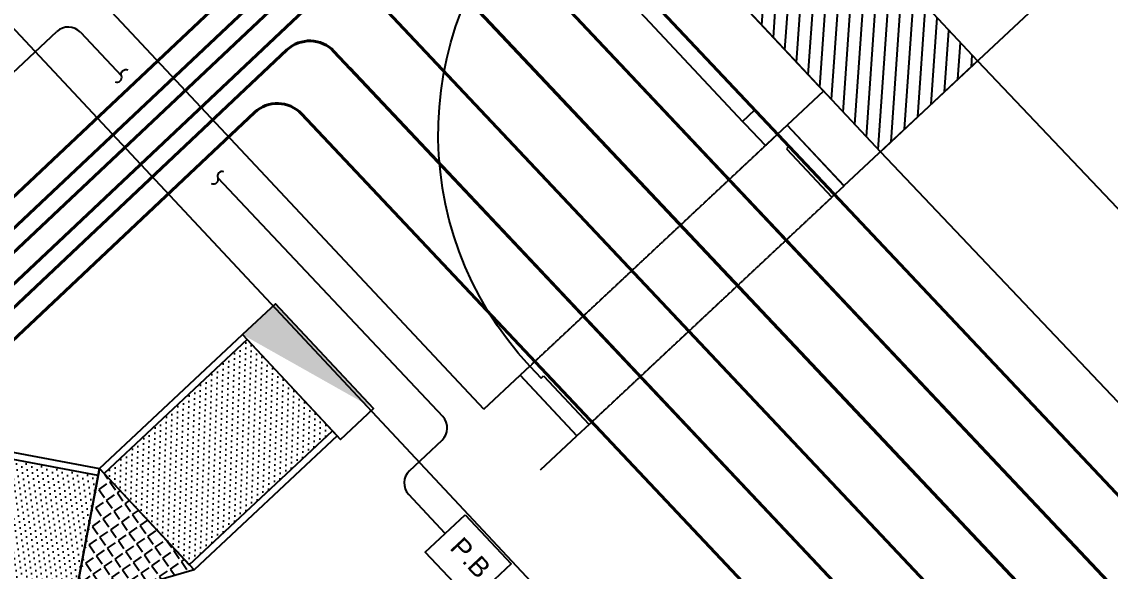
# Model space of a CAD drawing. Extents: x -678889171 to 586587, y -792238163 to 335485.
# Drawn here: x 66712 to 69985, y 34588 to 36240 of the extents above; entities that cross this region are included whole.
import ezdxf

# ---------------------------------------------------------------- set-up
doc = ezdxf.new("R2010")
doc.units = 0
doc.header["$MEASUREMENT"] = 0
doc.linetypes.add('XR-CORE -A$0$XR-A-CORE$0$XR-A-TYP-2-3-4-5-6-7-8-10$0$HIDDEN', pattern=[0.375, 0.25, -0.125])
doc.layers.get('0').update_dxf_attribs({"color": 8})
for name, color, linetype in [('1', 8, 'Continuous'), ('10-LINE-TEXT-ARROW-HVAC', 10, 'Continuous'), ('CABLE TRAY', 6, 'Continuous'), ('E-CUT-LINE', 1, 'Continuous'), ('embedded dc wire', 8, 'Continuous'), ('HR_LIGHT', 1, 'Continuous'), ('LC-FIR-BLOCK', 4, 'Continuous'), ('powr wire', 4, 'Continuous'), ('XFRB100$0$11032-XEFR-B1$0$E-POWER-PANEL', 1, 'Continuous'), ('XFRB100$0$11032-XEFR-B1$0$E-POWR-PANL', 2, 'Continuous'), ('XR-A-9TH-FLOOR$0$A-WALL', 252, 'Continuous'), ('XR-A-col-910$0$A-COLS', 252, 'Continuous'), ('XR-A-col-910$0$A-COLS-PATT', 252, 'Continuous'), ('XR-CORE -A$0$A-WALL', 252, 'Continuous'), ('XR-CORE -A$0$XR-A-CORE$0$A-WALL', 252, 'Continuous'), ('XR-CORE -A$0$XR-A-CORE$0$XR-A-TYP-2-3-4-5-6-7-8-10$0$A-DOOR', 252, 'Continuous'), ('XR-CORE -A$0$XR-A-CORE$0$XR-A-TYP-2-3-4-5-6-7-8-10$0$A-FLOR-OVHD', 252, 'XR-CORE -A$0$XR-A-CORE$0$XR-A-TYP-2-3-4-5-6-7-8-10$0$HIDDEN')]:
    doc.layers.add(name, color=color, linetype=linetype)
doc.styles.get("Standard").update_dxf_attribs({"font": 'arial.ttf'})
doc.styles.add('style3', font='arial.ttf', dxfattribs={"height": 100})

# ---------------------------------------------------------------- blocks, each defined once
blk = doc.blocks.new('XR-A-col-910')
at = {"layer": 'XR-A-col-910$0$A-COLS-PATT'}
h = blk.add_hatch(dxfattribs=at)
h.set_pattern_fill('ANSI31', color=256, scale=300, angle=41)
h.set_pattern_definition([(86, (-30493.536, -43885.33), (-37.408652, 2.615868), [])])
h.paths.add_polyline_path([(76559.3, 26336.3), (76851.3, 26609.7), (74579, 29037.5), (69906.3, 24664.1), (72094.4, 22326.3), (72386.5, 22599.6), (70471.7, 24645.4), (74560.3, 28472.1)])
at = {"layer": 'XR-A-col-910$0$A-COLS', "elevation": 0}
blk.add_lwpolyline([(76559.3, 26336.3), (76851.3, 26609.7), (74579, 29037.5), (69906.3, 24664.1), (72094.4, 22326.3), (72386.5, 22599.6), (70471.7, 24645.4), (74560.3, 28472.1), (76559.3, 26336.3)], dxfattribs=at)
blk = doc.blocks.new('*U1037')
for p, q in [((-300, 110), (-300, -140)), ((-250, 110), (-300, 110)), ((-250, -90), (-250, 110)), ((750, -90), (750, 110)), ((750, 110), (800, 110)), ((800, 110), (800, -140)), ((-260, -140), (-260, -90)), ((-260, -90), (-250, -90)), ((760, -90), (750, -90)), ((760, -140), (760, -90)), ((-260, -140), (-300, -140)), ((760, -140), (800, -140)), ((710, -1060), (710, -240)), ((760, -1060), (760, -240))]:
    blk.add_line(p, q)
for points in [[(710, -240), (760, -240), (760, -140), (710, -140), (710, -227)], [(710, -1060), (760, -1060), (760, -1160), (710, -1160), (710, -1073), (710, -1160)]]:
    blk.add_lwpolyline(points, close=True)
blk.add_arc((760, -140), 1020, 180, 270)
at = {"layer": 'XR-CORE -A$0$XR-A-CORE$0$XR-A-TYP-2-3-4-5-6-7-8-10$0$A-FLOR-OVHD'}
for p, q in [((-250, 110), (750, 110)), ((-260, -140), (760, -140))]:
    blk.add_line(p, q, dxfattribs=at)
blk = doc.blocks.new('A$C0e0c140a')
at = {"layer": 'XR-CORE -A$0$A-WALL'}
for p, q in [((2480.1138, -2064.5034, 0), (4668.3328, -4369.7542, 0)), ((2188.0714, -2337.837, 0), (4558.3869, -4834.9234))]:
    blk.add_line(p, q, dxfattribs=at)
blk = doc.blocks.new('A$C536bb349')
at = {"layer": 'embedded dc wire', "color": 8}
blk.add_blockref('A$C0e0c140a', (0, 0), dxfattribs=at)
blk = doc.blocks.new('XFRB100$0$11032-XEFR-B1$0$PANEL1', base_point=(-100, 0))
at = {"layer": 'XFRB100$0$11032-XEFR-B1$0$E-POWR-PANL', "color": 3}
blk.add_lwpolyline([(358.7, 254.6), (-450, 254.6), (-450, 0), (358.7, 0)], close=True, dxfattribs=at)
blk.add_solid([(-450, 0), (358.7, 0), (358.7, 254.6)], dxfattribs=at)
blk = doc.blocks.new('*U3342')
h = blk.add_hatch()
h.set_pattern_fill('DOTS', scale=10, angle=44.6447)
h.set_pattern_definition([(44.644666, (329.91, 53195.664), (-5.508128, 16.8724645), [0, -15.875])])
h.paths.add_polyline_path([(-180, 1.1), (-172.5, 1214.1), (187.5, 1211.9), (180, -1.1)])
at = {"color": 240, "true_color": 0xed1f24}
blk.add_lwpolyline([(200, -1.2), (207.5, 1211.8), (-192.5, 1214.3), (-200, 1.2)], close=True, dxfattribs=at)
at = {"color": 7}
blk.add_lwpolyline([(-180, 1.1), (-172.5, 1214.1), (187.5, 1211.9), (180, -1.1)], close=True, dxfattribs=at)
blk = doc.blocks.new('*U3331')
h = blk.add_hatch()
h.set_pattern_fill('DOTS', scale=10, angle=44.6447)
h.set_pattern_definition([(44.644666, (329.251, 53089.477), (-5.508128, 16.8724645), [0, -15.875])])
h.paths.add_polyline_path([(-180, 1.1), (-176.5, 567), (183.5, 564.8), (180, -1.1)])
at = {"color": 240, "true_color": 0xed1f24}
blk.add_lwpolyline([(200, -1.2), (203.5, 564.7), (-196.5, 567.1), (-200, 1.2)], close=True, dxfattribs=at)
at = {"color": 7}
blk.add_lwpolyline([(-180, 1.1), (-176.5, 567), (183.5, 564.8), (180, -1.1)], close=True, dxfattribs=at)
blk = doc.blocks.new('swqswqswssw')
at = {"layer": 'HR_LIGHT', "color": 5}
blk.add_lwpolyline([(55958.4, 309972.7), (56042.8, 309972.7), (56042.8, 309904.3), (55958.4, 309904.3)], close=True, dxfattribs=at)
at = {"layer": 'HR_LIGHT', "color": 5, "insert": (55975.3, 309952.9), "char_height": 24.01, "attachment_point": 1, "style": 'style3'}
blk.add_mtext_dynamic_manual_height_columns('P.B', width=8.154, gutter_width=120.1, heights=[0], dxfattribs=at)
blk = doc.blocks.new('CW_0.000')
blk.add_lwpolyline([(0, -26, 0.66), (0, 0, -0.66), (0, 26, 0.97)], format="xyb")

msp = doc.modelspace()

# ---------------------------------------------------------------- hatches: boundary and pattern name
at = {"layer": '10-LINE-TEXT-ARROW-HVAC', "extrusion": (-2.48592e-08, 4.6708e-09, 1)}
h = msp.add_hatch(dxfattribs=at)
h.set_pattern_fill('ANGLE', color=6, scale=5.71216, angle=-55.2145)
h.set_pattern_definition([(304.78554, (183563.088, 179288.912), (32.769138, 22.762882), [29.017773, -10.881665]), (34.78554, (183563.088, 179288.912), (-22.762882, 32.769138), [29.017773, -10.881665])])
h.paths.add_polyline_path([(66945.5, 34896.2), (67230.2, 34591.9), (66868.6, 34486.7)])

# ---------------------------------------------------------------- linework, layer by layer
at = {"layer": '10-LINE-TEXT-ARROW-HVAC', "color": 6, "extrusion": (-2.48592e-08, 4.6708e-09, 1), "elevation": 0}
msp.add_lwpolyline([(66945.5, 34896.2), (67230.2, 34591.9), (66868.6, 34486.7), (66945.5, 34896.2)], dxfattribs=at)
at = {"layer": 'HR_LIGHT', "color": 3}
for p, q in [((65165.2, 34663.4), (66817.9, 36210.2)), ((66888.5, 36208), (67012, 36076.9)), ((67301.3, 35770.1), (67978, 35052.3)), ((67877.9, 34889.2, 0), (67975.9, 34981.7, 0)), ((67985.5, 34701.3), (67875.7, 34818.7, 0))]:
    msp.add_line(p, q, dxfattribs=at)
msp.add_arc((66852.1, 36173.7), 50, 43.3137, 133.1048, dxfattribs=at)
at = {"layer": 'HR_LIGHT', "color": 3, "extrusion": (1.66944e-08, 1.57396e-08, 1)}
msp.add_arc((67941.6, 35018, 0), 50, 313.3137, 43.3137, dxfattribs=at)
at = {"layer": 'HR_LIGHT', "color": 3, "extrusion": (3.42827e-08, -2.91574e-09, 1)}
msp.add_arc((67912.2, 34852.8, 0), 50, 133.3137, 223.1048, dxfattribs=at)
at = {"layer": 'powr wire', "color": 6, "lineweight": 40}
for p, q in [((66083.2, 35144.2, 0), (67924.8, 36880.5, 0)), ((68066.2, 36876.3), (71621.9, 33105, 0)), ((66167.7, 35128, 0), (67827.2, 36692.6, 0)), ((67968.5, 36688.4), (71613.8, 32822, 0)), ((68280.9, 36648.4), (71621.9, 33104.8, 0)), ((66230.5, 35115.9, 0), (67717.2, 36517.6, 0)), ((67858.6, 36513.5), (71605.7, 32539, 0)), ((68135.4, 36511.2), (71613.8, 32821.8, 0)), ((67989.9, 36374), (71605.7, 32538.9, 0)), ((66315, 35099.7, 0), (67619.5, 36329.7, 0)), ((67760.9, 36325.5), (71597.6, 32256.1)), ((67844.3, 36236.8), (71597.6, 32255.9)), ((66377.8, 35087.7, 0), (67509.6, 36154.7, 0)), ((67651, 36150.6), (71437.3, 32134.5)), ((67698.8, 36099.6), (71437.3, 32134.3)), ((66462.3, 35071.5, 0), (67411.9, 35966.8, 0)), ((67553.3, 35962.6), (71215, 32078.8)), ((67553.3, 35962.4), (71215, 32078.6))]:
    msp.add_line(p, q, dxfattribs=at)
msp.add_arc((67578.2, 36082, 0), 100, 43.3137, 133.3137, dxfattribs=at)
at = {"layer": 'powr wire', "color": 6, "lineweight": 40, "extrusion": (8.57597e-09, 8.08546e-09, 1)}
msp.add_arc((67480.5, 35894, 0), 100, 43.3137, 133.3137, dxfattribs=at)
at = {"layer": 'XR-CORE -A$0$A-WALL'}
for p, q in [((68101.3, 35074.5), (65127.4, 38252)), ((66325.2, 36606.3), (68696.3, 34072.9)), ((68101.3, 35074.5), (68210.7, 35176.9)), ((68272.1, 34892), (68381.5, 34994.4))]:
    msp.add_line(p, q, dxfattribs=at)
at = {"layer": 'XR-CORE -A$0$XR-A-CORE$0$A-WALL'}
for p, q in [((67105.9, 38186.3), (69123.1, 36030.9)), ((69123.1, 36030.9), (69013.8, 35928.6))]:
    msp.add_line(p, q, dxfattribs=at)
for points in [[(69643.4, 36517.9), (69814.3, 36335.4), (69184.6, 35746)], [(69013.8, 35928.6), (69184.6, 35746)], [(68210.7, 35176.9), (68381.5, 34994.4)]]:
    msp.add_lwpolyline(points, dxfattribs=at)

# ---------------------------------------------------------------- block references
at = {"layer": 'CABLE TRAY', "color": 240, "true_color": 0xed1f24, "extrusion": (1.89114e-08, 1.76999e-08, 1), "xscale": -1.041666667527557, "yscale": 1.041666667527559, "zscale": 1.041666667527558, "rotation": 132.7494775149144}
msp.add_blockref('*U3331', (67518.3, 35146.9, 0), dxfattribs=at)
at = {"layer": 'CABLE TRAY', "color": 240, "true_color": 0xed1f24, "extrusion": (-1.9074e-08, 3.58383e-09, 1), "xscale": -1.041666667527557, "yscale": 1.041666667527555, "zscale": 1.04166666752756, "rotation": 79.0034021640287}
msp.add_blockref('*U3342', (66907.1, 34691.4, 0), dxfattribs=at)
at = {"layer": 'E-CUT-LINE'}
for p, rotation in [((67012, 36076.9), 313.3137151495393), ((67301.3, 35770.1), 133.3137151495399)]:
    msp.add_blockref('CW_0.000', p, dxfattribs=dict(at, rotation=rotation))
at = {"layer": 'HR_LIGHT', "color": 5, "xscale": 2.400343900637891, "yscale": 2.400343900637891, "zscale": 2.400343900637891, "rotation": 313.1048111200229}
msp.add_blockref('swqswqswssw', (-566967.7, -375604.7), dxfattribs=at)
at = {"layer": 'LC-FIR-BLOCK'}
msp.add_blockref('A$C536bb349', (67105.9, 38186.3), dxfattribs=at)
at = {"layer": 'XFRB100$0$11032-XEFR-B1$0$E-POWER-PANEL', "extrusion": (7.66519e-13, 7.17417e-13, -1), "xscale": -0.5338596938492439, "yscale": 0.5338596938492437, "zscale": 0.5338596938492434, "rotation": 226.8951888799761}
msp.add_blockref('XFRB100$0$11032-XEFR-B1$0$PANEL1', (-67642.5, 35213.1, 0), dxfattribs=at)
at = {"layer": 'XR-A-9TH-FLOOR$0$A-WALL'}
msp.add_blockref('XR-A-col-910', (-2800.4, 13522.1), dxfattribs=at)
at = {"layer": 'XR-CORE -A$0$XR-A-CORE$0$XR-A-TYP-2-3-4-5-6-7-8-10$0$A-DOOR', "extrusion": (1.76965e-11, -1.89077e-11, -1), "zscale": -1, "rotation": 136.8951734083973}
msp.add_blockref('*U1037', (-68525.4, 35279.7, 0), dxfattribs=at)

# ---------------------------------------------------------------- texts
at = {"layer": '1', "color": 4, "insert": (67484.3, 34728.9), "char_height": 0.2, "attachment_point": 1}
msp.add_mtext_dynamic_manual_height_columns('UPS 10TH FLOOR', width=254.561, gutter_width=1, heights=[0], dxfattribs=at)

doc.saveas('drawing.dxf')
